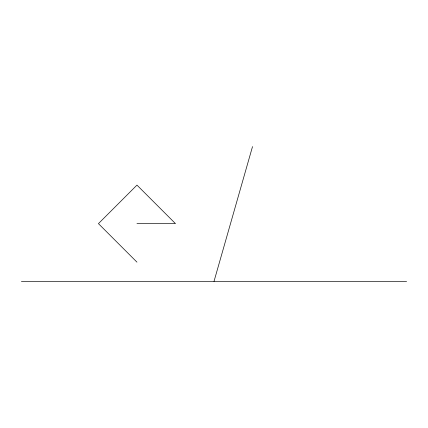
<?xml version="1.0" encoding="UTF-8"?>
<svg xmlns="http://www.w3.org/2000/svg" width="428" height="428" viewBox="0 0 428 428"><rect width="100%" height="100%" fill="white"/><g stroke="black" fill="none" stroke-linecap="round" stroke-linejoin="round"><path stroke-width="0.64" d="M214 281.41L252.52 146.59M136.96 223.63L175.48 223.63L136.96 185.11L98.44 223.63L136.96 262.15M21.4 281.41L406.6 281.41"/></g></svg>
